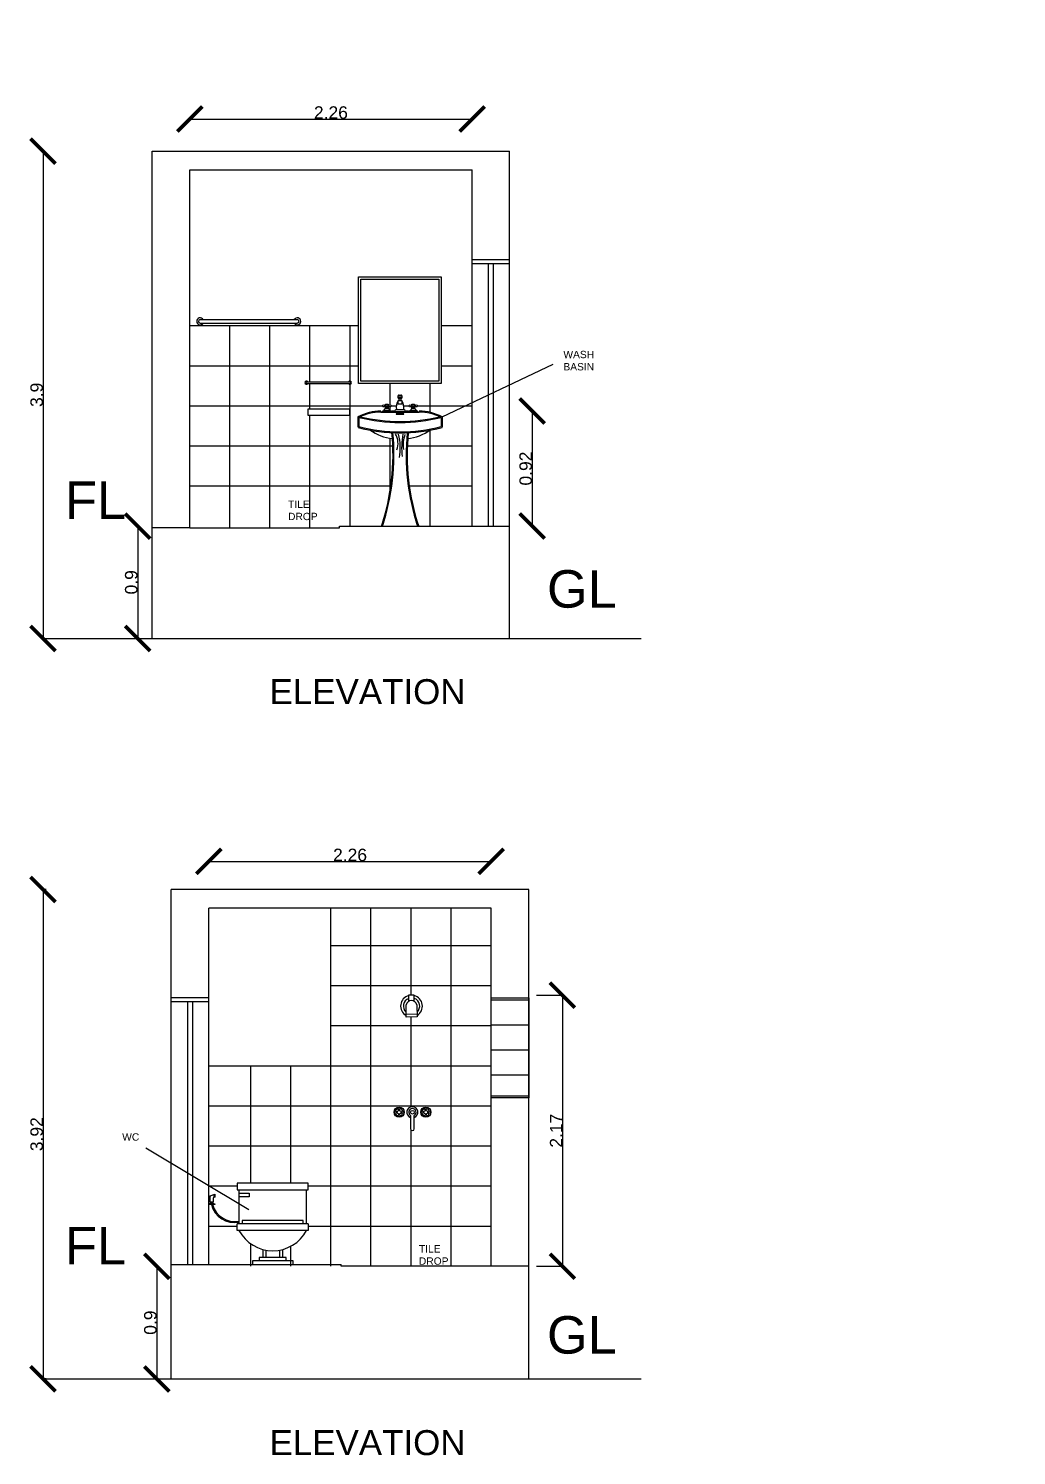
# Model space of a CAD drawing. Header units: metres. Extents: x 3586 to 7307, y 3108 to 6437.
# Drawn here: x 4028.18 to 4036.08, y 3229.84 to 3241.26 of the extents above; entities that cross this region are included whole.
import ezdxf

# ---------------------------------------------------------------- set-up
doc = ezdxf.new("R2010")
doc.units = ezdxf.units.M
doc.linetypes.add('DASHED', pattern=[0.75, 0.5, -0.25])
doc.layers.add('FURNITURE', color=40, linetype='Continuous')
doc.layers.add('section line', color=20, linetype='DASHED')
doc.styles.add('ATTR', font='romans.shx', dxfattribs={"width": 0.8, "height": 0.7})
doc.styles.get("Standard").update_dxf_attribs({"font": 'arial.ttf'})
doc.dimstyles.new('ISO-25', dxfattribs={"dimtxt": 0.1, "dimasz": 0.2, "dimexe": 0, "dimexo": 1, "dimgap": 0, "dimtad": 1, "dimdsep": 46, "dimtxsty": 'Standard', "dimblk": 'ARCHTICK', "dimcen": 0, "dimadec": 0, "dimazin": 0, "dimtfac": 1, "dimtmove": 0, "dimatfit": 3, "dimldrblk": 'ARCHTICK', "dimfxl": 1, "dimfxlon": 1, "dimarcsym": 0})

# ---------------------------------------------------------------- blocks, each defined once
blk = doc.blocks.new('LAVFCTSF')
for p, q in [((-0.5, 4.25), (0.5, 4.25)), ((-5, 0), (-2.25, 0)), ((-4.5087, 0.25), (-2.7408, 0.25)), ((-4, 1.625), (-4.25, 1.625)), ((-4, 1.375), (-4.25, 1.375)), ((-3.1442, 0.75), (-4.0979, 0.75)), ((-3.25, 1.625), (-3, 1.625)), ((-3.25, 1.375), (-3, 1.375)), ((-1.5, 0), (1.5, 0)), ((-1, 0.5), (1, 0.5)), ((0.5, 3.75), (-0.5, 3.75)), ((-0.5, 3), (0.5, 3)), ((0.5, 2), (-0.5, 2)), ((-0.25, 3), (-0.25, 3.5)), ((0.25, 3.5), (0.25, 3)), ((2.25, 0), (5, 0)), ((2.7413, 0.25), (4.5092, 0.25)), ((3.25, 1.625), (3, 1.625)), ((3.25, 1.375), (3, 1.375)), ((4.1058, 0.75), (3.1521, 0.75)), ((4, 1.625), (4.25, 1.625)), ((4, 1.375), (4.25, 1.375))]:
    blk.add_line(p, q)
for points in [[(-0.5, 3.75), (-0.5, 4.25)], [(-0.25, 4.5), (0.25, 4.5)], [(0.5, 4.25), (0.5, 3.75)], [(0.25, 3.5), (-0.25, 3.5)]]:
    blk.add_lwpolyline(points)
for points in [[(-4, 1), (-4, 2), (-3.25, 2), (-3.25, 1)], [(3.25, 1), (3.25, 2), (4, 2), (4, 1)]]:
    blk.add_lwpolyline(points, close=True)
for centre in [(-4.5, 1.5), (-3.625, 1.5), (-2.75, 1.5), (2.75, 1.5), (3.625, 1.5), (4.5, 1.5)]:
    blk.add_circle(centre, 0.2795)
for centre, radius, start, end in [((-0.2575, 4.2575), 0.2426, 88.22243, 181.7776), ((0.2575, 4.2575), 0.2426, 358.2224, 91.77757), ((-5.375, 1.375), 1.4252, 285.2551, 344.7449), ((-1.875, 1.375), 1.4252, 195.2551, 254.7449), ((-0.7962, -0.2038), 0.7327, 106.1502, 163.8498), ((3, 1), 4.0311, 150.2551, 187.125), ((0.6413, 2.5), 1.246, 156.3417, 203.6583), ((-0.2575, 3.7425), 0.2426, 178.2224, 271.7776), ((0.2575, 3.7425), 0.2426, 268.2224, 1.777565), ((-0.6413, 2.5), 1.246, 336.3417, 23.65835), ((-3, 1), 4.0311, 352.875, 29.74488), ((0.7962, -0.2038), 0.7327, 16.1502, 73.84979), ((1.875, 1.375), 1.4252, 285.2551, 344.7449), ((5.375, 1.375), 1.4252, 195.2551, 254.7449)]:
    blk.add_arc(centre, radius, start, end)
at = {"style": 'ATTR', "width": 0.8, "flags": 9}
blk.add_attdef('ESTCODE', (0, 0), '', height=0.7, dxfattribs=at)
blk = doc.blocks.new('_ArchTick')
at = {"color": 0, "linetype": 'ByBlock', "const_width": 0.15}
blk.add_lwpolyline([(-0.5, -0.5), (0.5, 0.5)], dxfattribs=at)
blk = doc.blocks.new('*D547')
at = {"color": 0, "lineweight": -2, "transparency": 16777216}
blk.add_line((4028.295, 3240.281), (4028.295, 3236.381), dxfattribs=at)
at = {"layer": 'Defpoints', "color": 0, "transparency": 16777216}
for p in [(4029.168, 3240.281), (4028.295, 3236.381), (4029.168, 3236.381)]:
    blk.add_point(p, dxfattribs=at)
at = {"color": 0, "lineweight": -2, "transparency": 16777216, "xscale": 0.2, "yscale": 0.2, "zscale": 0.2}
for p, rotation in [((4028.295, 3240.281), 90), ((4028.295, 3236.381), 270)]:
    blk.add_blockref('_ArchTick', p, dxfattribs=dict(at, rotation=rotation))
at = {"color": 0, "transparency": 16777216, "insert": (4028.244, 3238.331), "char_height": 0.1, "attachment_point": 5, "rotation": 90}
blk.add_mtext('3.9', dxfattribs=at)
blk = doc.blocks.new('*D548')
at = {"color": 0, "lineweight": -2, "transparency": 16777216}
for p, q in [((4028.321, 3234.373), (4028.295, 3234.373)), ((4028.295, 3234.373), (4028.295, 3230.457)), ((4028.321, 3230.457), (4028.295, 3230.457))]:
    blk.add_line(p, q, dxfattribs=at)
at = {"layer": 'Defpoints', "color": 0, "transparency": 16777216}
for p in [(4029.321, 3234.373), (4028.295, 3230.457), (4029.321, 3230.457)]:
    blk.add_point(p, dxfattribs=at)
at = {"color": 0, "lineweight": -2, "transparency": 16777216, "xscale": 0.2, "yscale": 0.2, "zscale": 0.2}
for p, rotation in [((4028.295, 3234.373), 90), ((4028.295, 3230.457), 270)]:
    blk.add_blockref('_ArchTick', p, dxfattribs=dict(at, rotation=rotation))
at = {"color": 0, "transparency": 16777216, "insert": (4028.244, 3232.415), "char_height": 0.1, "attachment_point": 5, "rotation": 90}
blk.add_mtext('3.92', dxfattribs=at)
blk = doc.blocks.new('*D554')
at = {"color": 0, "lineweight": -2, "transparency": 16777216}
blk.add_line((4029.205, 3231.357), (4029.205, 3230.457), dxfattribs=at)
at = {"layer": 'Defpoints', "color": 0, "transparency": 16777216}
for p in [(4029.316, 3231.357), (4029.205, 3230.457), (4029.316, 3230.457)]:
    blk.add_point(p, dxfattribs=at)
at = {"color": 0, "lineweight": -2, "transparency": 16777216, "xscale": 0.2, "yscale": 0.2, "zscale": 0.2}
for p, rotation in [((4029.205, 3231.357), 90), ((4029.205, 3230.457), 270)]:
    blk.add_blockref('_ArchTick', p, dxfattribs=dict(at, rotation=rotation))
at = {"color": 0, "transparency": 16777216, "insert": (4029.154, 3230.907), "char_height": 0.1, "attachment_point": 5, "rotation": 90}
blk.add_mtext('0.9', dxfattribs=at)
blk = doc.blocks.new('*D555')
at = {"color": 0, "lineweight": -2, "transparency": 16777216}
blk.add_line((4029.052, 3237.281), (4029.052, 3236.381), dxfattribs=at)
at = {"layer": 'Defpoints', "color": 0, "transparency": 16777216}
for p in [(4029.215, 3237.281), (4029.052, 3236.381), (4029.215, 3236.381)]:
    blk.add_point(p, dxfattribs=at)
at = {"color": 0, "lineweight": -2, "transparency": 16777216, "xscale": 0.2, "yscale": 0.2, "zscale": 0.2}
for p, rotation in [((4029.052, 3237.281), 90), ((4029.052, 3236.381), 270)]:
    blk.add_blockref('_ArchTick', p, dxfattribs=dict(at, rotation=rotation))
at = {"color": 0, "transparency": 16777216, "insert": (4029.001, 3236.831), "char_height": 0.1, "attachment_point": 5, "rotation": 90}
blk.add_mtext('0.9', dxfattribs=at)
blk = doc.blocks.new('*D556')
at = {"color": 0, "lineweight": -2, "transparency": 16777216}
blk.add_line((4029.468, 3240.538), (4031.727, 3240.538), dxfattribs=at)
at = {"layer": 'Defpoints', "color": 0, "transparency": 16777216}
for p in [(4031.727, 3240.538), (4029.468, 3240.131), (4031.727, 3240.131)]:
    blk.add_point(p, dxfattribs=at)
at = {"color": 0, "lineweight": -2, "transparency": 16777216, "xscale": 0.2, "yscale": 0.2, "zscale": 0.2, "rotation": 180}
blk.add_blockref('_ArchTick', (4029.468, 3240.538), dxfattribs=at)
at = {"color": 0, "lineweight": -2, "transparency": 16777216, "xscale": 0.2, "yscale": 0.2, "zscale": 0.2}
blk.add_blockref('_ArchTick', (4031.727, 3240.538), dxfattribs=at)
at = {"color": 0, "transparency": 16777216, "insert": (4030.598, 3240.589), "char_height": 0.1, "attachment_point": 5}
blk.add_mtext('2.26', dxfattribs=at)
blk = doc.blocks.new('*D559')
at = {"color": 0, "lineweight": -2, "transparency": 16777216}
blk.add_line((4029.621, 3234.598), (4031.881, 3234.598), dxfattribs=at)
at = {"layer": 'Defpoints', "color": 0, "transparency": 16777216}
for p in [(4031.881, 3234.598), (4029.621, 3234.223), (4031.881, 3234.223)]:
    blk.add_point(p, dxfattribs=at)
at = {"color": 0, "lineweight": -2, "transparency": 16777216, "xscale": 0.2, "yscale": 0.2, "zscale": 0.2, "rotation": 180}
blk.add_blockref('_ArchTick', (4029.621, 3234.598), dxfattribs=at)
at = {"color": 0, "lineweight": -2, "transparency": 16777216, "xscale": 0.2, "yscale": 0.2, "zscale": 0.2}
blk.add_blockref('_ArchTick', (4031.881, 3234.598), dxfattribs=at)
at = {"color": 0, "transparency": 16777216, "insert": (4030.751, 3234.649), "char_height": 0.1, "attachment_point": 5}
blk.add_mtext('2.26', dxfattribs=at)
blk = doc.blocks.new('*D568')
at = {"color": 0, "lineweight": -2, "transparency": 16777216}
for p, q in [((4079.816, 3238.554), (4079.816, 3237.854)), ((4032.208, 3238.201), (4032.208, 3237.281))]:
    blk.add_line(p, q, dxfattribs=at)
at = {"layer": 'Defpoints', "color": 0, "transparency": 16777216}
for p in [(4079.542, 3238.554), (4031.304, 3238.201), (4079.542, 3237.854), (4079.816, 3237.854), (4031.304, 3237.281), (4032.208, 3237.281)]:
    blk.add_point(p, dxfattribs=at)
at = {"color": 0, "lineweight": -2, "transparency": 16777216, "xscale": 0.2, "yscale": 0.2, "zscale": 0.2}
for p, rotation in [((4079.816, 3238.554), 90), ((4032.208, 3238.201), 90), ((4079.816, 3237.854), 270), ((4032.208, 3237.281), 270)]:
    blk.add_blockref('_ArchTick', p, dxfattribs=dict(at, rotation=rotation))
at = {"color": 0, "transparency": 16777216, "char_height": 0.1, "attachment_point": 5, "rotation": 90}
for s, insert in [('0.7', (4079.765, 3238.204)), ('0.92', (4032.157, 3237.741))]:
    blk.add_mtext(s, dxfattribs=dict(at, insert=insert))
blk = doc.blocks.new('*D573')
at = {"color": 0, "lineweight": -2, "transparency": 16777216}
for p, q in [((4078.242, 3246.592), (4079.242, 3246.592)), ((4032.242, 3233.527), (4032.45, 3233.527)), ((4032.45, 3233.527), (4032.45, 3231.358)), ((4032.242, 3231.358), (4032.45, 3231.358))]:
    blk.add_line(p, q, dxfattribs=at)
at = {"layer": 'Defpoints', "color": 0, "transparency": 16777216}
for p in [(4078.242, 3246.595), (4079.242, 3246.595), (4079.242, 3246.592), (4031.242, 3233.527), (4031.242, 3231.358), (4032.45, 3231.358)]:
    blk.add_point(p, dxfattribs=at)
at = {"color": 0, "lineweight": -2, "transparency": 16777216, "xscale": 0.2, "yscale": 0.2, "zscale": 0.2}
for p, rotation in [((4078.242, 3246.592), 180), ((4032.45, 3233.527), 90), ((4032.45, 3231.358), 270)]:
    blk.add_blockref('_ArchTick', p, dxfattribs=dict(at, rotation=rotation))
blk.add_blockref('_ArchTick', (4079.242, 3246.592), dxfattribs=at)
at = {"color": 0, "transparency": 16777216, "insert": (4078.742, 3246.642), "char_height": 0.1, "attachment_point": 5}
blk.add_mtext('1', dxfattribs=at)
at = {"color": 0, "transparency": 16777216, "insert": (4032.4, 3232.443), "char_height": 0.1, "attachment_point": 5, "rotation": 90}
blk.add_mtext('2.17', dxfattribs=at)

msp = doc.modelspace()

# ---------------------------------------------------------------- linework, layer by layer
for p, q in [((4029.168, 3236.381), (4029.168, 3240.281)), ((4029.168, 3240.281), (4032.027, 3240.281)), ((4032.027, 3236.381), (4032.027, 3240.281)), ((4029.468, 3237.266), (4029.468, 3240.131)), ((4029.468, 3240.131), (4031.727, 3240.131)), ((4031.727, 3237.281), (4031.727, 3240.131)), ((4031.727, 3239.413), (4032.027, 3239.413)), ((4031.727, 3239.381), (4032.027, 3239.381)), ((4031.857, 3239.381), (4031.857, 3237.281)), ((4031.897, 3239.381), (4031.897, 3237.281)), ((4029.468, 3238.885), (4030.819, 3238.885)), ((4029.552, 3238.933), (4030.329, 3238.933)), ((4029.552, 3238.905), (4030.329, 3238.905)), ((4029.789, 3237.266), (4029.789, 3238.885)), ((4030.109, 3237.266), (4030.109, 3238.885)), ((4030.43, 3238.434), (4030.43, 3238.885)), ((4030.751, 3238.44), (4030.751, 3238.885)), ((4031.48, 3238.885), (4031.727, 3238.885)), ((4029.468, 3238.564), (4030.819, 3238.564)), ((4031.48, 3238.564), (4031.727, 3238.564)), ((4031.487, 3238.155), (4032.375, 3238.576)), ((4030.403, 3238.434), (4030.75, 3238.434)), ((4030.403, 3238.421), (4030.75, 3238.421)), ((4030.43, 3238.216), (4030.43, 3238.421)), ((4030.751, 3237.281), (4030.751, 3238.415)), ((4031.072, 3238.25), (4031.072, 3238.421)), ((4031.393, 3238.19), (4031.393, 3238.421)), ((4029.468, 3238.244), (4031.012, 3238.244)), ((4030.43, 3237.266), (4030.43, 3238.169)), ((4031.072, 3238.205), (4031.072, 3238.234)), ((4031.079, 3238.244), (4031.122, 3238.244)), ((4031.18, 3238.244), (4031.223, 3238.244)), ((4031.291, 3238.244), (4031.727, 3238.244)), ((4031.393, 3237.281), (4031.393, 3238.049)), ((4029.468, 3237.923), (4031.093, 3237.923)), ((4031.072, 3237.564), (4031.072, 3237.983)), ((4031.209, 3237.923), (4031.727, 3237.923)), ((4029.468, 3237.602), (4031.077, 3237.602)), ((4031.225, 3237.602), (4031.727, 3237.602)), ((4029.468, 3237.266), (4029.168, 3237.266)), ((4029.468, 3237.266), (4030.668, 3237.266)), ((4030.668, 3237.266), (4030.668, 3237.281)), ((4030.668, 3237.281), (4032.027, 3237.281)), ((4028.295, 3236.381), (4033.08, 3236.381)), ((4032.181, 3234.373), (4029.321, 3234.373)), ((4029.321, 3230.457), (4029.321, 3234.373)), ((4032.181, 3230.457), (4032.181, 3234.373)), ((4031.881, 3234.223), (4029.621, 3234.223)), ((4029.621, 3231.373), (4029.621, 3234.223)), ((4030.598, 3231.358), (4030.598, 3234.223)), ((4030.918, 3231.358), (4030.918, 3234.223)), ((4031.239, 3233.527), (4031.239, 3234.223)), ((4031.56, 3231.358), (4031.56, 3234.223)), ((4031.881, 3231.358), (4031.881, 3234.223)), ((4030.598, 3233.925), (4031.881, 3233.925)), ((4030.598, 3233.605), (4031.881, 3233.605)), ((4029.621, 3233.506), (4029.321, 3233.506)), ((4029.621, 3233.473), (4029.321, 3233.473)), ((4029.451, 3233.473), (4029.451, 3231.373)), ((4029.491, 3233.473), (4029.491, 3231.373)), ((4031.264, 3233.527), (4031.22, 3233.527)), ((4031.22, 3233.527), (4031.22, 3233.477)), ((4031.264, 3233.478), (4031.264, 3233.527)), ((4031.881, 3233.491), (4032.181, 3233.491)), ((4031.2, 3233.352), (4031.199, 3233.45)), ((4031.287, 3233.375), (4031.2, 3233.374)), ((4031.287, 3233.353), (4031.2, 3233.352)), ((4031.239, 3232.634), (4031.239, 3233.353)), ((4031.286, 3233.451), (4031.287, 3233.353)), ((4030.598, 3233.284), (4031.881, 3233.284)), ((4031.881, 3233.291), (4032.181, 3233.291)), ((4031.881, 3233.091), (4032.181, 3233.091)), ((4029.621, 3232.963), (4031.881, 3232.963)), ((4029.956, 3232.023), (4029.956, 3232.963)), ((4030.277, 3232.023), (4030.277, 3232.963)), ((4031.881, 3232.89), (4032.181, 3232.89)), ((4031.881, 3232.721), (4032.181, 3232.721)), ((4029.621, 3232.642), (4031.881, 3232.642)), ((4031.13, 3232.594), (4031.122, 3232.594)), ((4031.13, 3232.587), (4031.122, 3232.587)), ((4031.14, 3232.605), (4031.14, 3232.613)), ((4031.14, 3232.577), (4031.14, 3232.569)), ((4031.147, 3232.605), (4031.147, 3232.613)), ((4031.147, 3232.577), (4031.147, 3232.569)), ((4031.158, 3232.594), (4031.166, 3232.594)), ((4031.158, 3232.587), (4031.166, 3232.587)), ((4031.236, 3232.565), (4031.236, 3232.458)), ((4031.265, 3232.458), (4031.265, 3232.565)), ((4031.343, 3232.594), (4031.335, 3232.594)), ((4031.343, 3232.587), (4031.335, 3232.587)), ((4031.353, 3232.605), (4031.353, 3232.613)), ((4031.353, 3232.577), (4031.353, 3232.569)), ((4031.361, 3232.605), (4031.361, 3232.613)), ((4031.361, 3232.577), (4031.361, 3232.569)), ((4031.371, 3232.594), (4031.379, 3232.594)), ((4031.371, 3232.587), (4031.379, 3232.587)), ((4031.239, 3231.358), (4031.239, 3232.449)), ((4029.621, 3232.321), (4031.881, 3232.321)), ((4029.116, 3232.307), (4029.942, 3231.813)), ((4029.621, 3232.001), (4029.849, 3232.001)), ((4030.417, 3232.001), (4031.881, 3232.001)), ((4029.633, 3231.917), (4029.621, 3231.899)), ((4029.621, 3231.899), (4029.627, 3231.899)), ((4029.627, 3231.899), (4029.633, 3231.905)), ((4029.633, 3231.923), (4029.668, 3231.935)), ((4029.633, 3231.87), (4029.633, 3231.923)), ((4029.657, 3231.87), (4029.633, 3231.87)), ((4029.639, 3231.87), (4029.639, 3231.864)), ((4029.651, 3231.864), (4029.651, 3231.87)), ((4029.668, 3231.911), (4029.657, 3231.905)), ((4029.657, 3231.905), (4029.657, 3231.87)), ((4029.663, 3231.908), (4029.663, 3231.933)), ((4029.668, 3231.935), (4029.668, 3231.911)), ((4029.862, 3231.969), (4029.862, 3231.698)), ((4029.862, 3231.942), (4029.943, 3231.942)), ((4029.943, 3231.915), (4029.862, 3231.915)), ((4029.943, 3231.942), (4029.943, 3231.915)), ((4030.404, 3231.698), (4030.404, 3231.969)), ((4029.621, 3231.68), (4029.849, 3231.68)), ((4030.417, 3231.698), (4029.849, 3231.698)), ((4029.849, 3231.644), (4029.849, 3231.698)), ((4030.417, 3231.644), (4029.849, 3231.644)), ((4030.377, 3231.725), (4029.889, 3231.725)), ((4029.889, 3231.725), (4029.889, 3231.698)), ((4030.377, 3231.698), (4030.377, 3231.725)), ((4030.417, 3231.698), (4030.417, 3231.644)), ((4030.417, 3231.68), (4031.881, 3231.68)), ((4029.956, 3231.358), (4029.956, 3231.538)), ((4030.277, 3231.358), (4030.277, 3231.518)), ((4030.241, 3231.428), (4030.025, 3231.428)), ((4030.025, 3231.428), (4030.025, 3231.401)), ((4030.052, 3231.493), (4030.052, 3231.428)), ((4030.079, 3231.428), (4030.079, 3231.486)), ((4030.187, 3231.486), (4030.187, 3231.428)), ((4030.214, 3231.428), (4030.214, 3231.493)), ((4030.241, 3231.401), (4030.241, 3231.428)), ((4029.321, 3231.373), (4029.481, 3231.373)), ((4029.321, 3231.373), (4030.681, 3231.373)), ((4030.681, 3231.358), (4030.681, 3231.373)), ((4032.181, 3231.358), (4030.681, 3231.358)), ((4028.295, 3230.457), (4033.08, 3230.457))]:
    msp.add_line(p, q)
for points in [[(4030.819, 3238.421), (4030.819, 3239.274), (4031.48, 3239.274), (4031.48, 3238.421)], [(4030.837, 3238.439), (4030.837, 3239.256), (4031.461, 3239.256), (4031.461, 3238.439)], [(4030.75, 3238.169), (4030.75, 3238.216), (4030.414, 3238.216), (4030.414, 3238.169)], [(4031.881, 3233.506), (4032.181, 3233.506), (4032.181, 3232.706), (4031.881, 3232.706)], [(4030.417, 3231.969), (4030.417, 3232.023), (4029.849, 3232.023), (4029.849, 3231.969)], [(4029.668, 3231.852), (4029.621, 3231.852), (4029.621, 3231.858), (4029.627, 3231.858), (4029.633, 3231.864), (4029.657, 3231.864), (4029.663, 3231.858), (4029.668, 3231.858)], [(4030.295, 3231.373), (4030.295, 3231.401), (4029.97, 3231.401), (4029.97, 3231.373)]]:
    msp.add_lwpolyline(points, close=True)
for centre, radius in [((4031.144, 3232.591), 0.0405), ((4031.114, 3232.591), 0.00823), ((4031.144, 3232.591), 0.0147), ((4031.144, 3232.62), 0.00823), ((4031.144, 3232.561), 0.00823), ((4031.173, 3232.591), 0.00823), ((4031.25, 3232.591), 0.0147), ((4031.357, 3232.591), 0.0405), ((4031.328, 3232.591), 0.00823), ((4031.357, 3232.591), 0.0147), ((4031.357, 3232.62), 0.00823), ((4031.357, 3232.561), 0.00823), ((4031.386, 3232.591), 0.00823)]:
    msp.add_circle(centre, radius)
for centre, radius, start, end in [((4029.552, 3238.919), 0.028, 30.9638, 329.0362), ((4030.329, 3238.919), 0.028, 210.9638, 149.0362), ((4029.552, 3238.919), 0.0144, 90, 270), ((4030.329, 3238.919), 0.0144, 270, 90), ((4030.403, 3238.428), 0.0125, 30.9638, 329.0362), ((4030.403, 3238.428), 0.00642, 90, 270), ((4030.75, 3238.428), 0.0125, 210.9638, 149.0362), ((4030.75, 3238.428), 0.00642, 270, 90), ((4031.243, 3233.44), 0.0872, 105.109, 239.8404), ((4031.243, 3233.44), 0.0654, 110.3103, 227.7249), ((4031.243, 3233.438), 0.0454, 16.8008, 164.2804), ((4031.243, 3233.44), 0.0872, 300.5512, 76.0048), ((4031.243, 3233.44), 0.0654, 312.3295, 70.9351), ((4031.144, 3232.591), 0.0294, 105.2407, 164.2093), ((4031.144, 3232.591), 0.0294, 196.2342, 253.9047), ((4031.144, 3232.591), 0.0294, 16.4413, 74.0789), ((4031.144, 3232.591), 0.0294, 286.12, 344.0884), ((4031.25, 3232.591), 0.0441, 289.6514, 250.3603), ((4031.25, 3232.591), 0.0294, 300.3431, 239.7554), ((4031.357, 3232.591), 0.0294, 106.12, 164.0884), ((4031.357, 3232.591), 0.0294, 196.4413, 254.0789), ((4031.357, 3232.591), 0.0294, 16.2342, 73.9047), ((4031.357, 3232.591), 0.0294, 285.2407, 344.2093), ((4031.25, 3232.458), 0.0147, 180, 0), ((4029.826, 3231.898), 0.19, 194.0847, 280.9845), ((4029.826, 3231.898), 0.181, 194.8062, 280.9845), ((4030.133, 3231.789), 0.307, 208.0725, 331.9275)]:
    msp.add_arc(centre, radius, start, end)
at = {"layer": 'FURNITURE', "lineweight": -3}
for p, q in [((4030.815, 3238.071), (4030.815, 3238.155)), ((4030.823, 3238.077), (4030.823, 3238.15)), ((4030.998, 3238.193), (4031.304, 3238.193)), ((4031.105, 3238.201), (4031.082, 3238.201)), ((4031.22, 3238.201), (4031.197, 3238.201)), ((4031.48, 3238.15), (4031.48, 3238.077)), ((4031.487, 3238.155), (4031.487, 3238.071))]:
    msp.add_line(p, q, dxfattribs=at)
msp.add_lwpolyline([(4031.12, 3238.175), (4031.182, 3238.175), (4031.182, 3238.18), (4031.12, 3238.18)], close=True, dxfattribs=at)
for centre, radius, start, end in [((4031.005, 3237.783), 0.418, 90.9733, 117.0992), ((4031.005, 3237.783), 0.41, 90.9733, 116.4488), ((4031.151, 3239.491), 1.381, 256.2385, 283.7615), ((4031.151, 3239.491), 1.373, 256.5801, 283.4199), ((4031.297, 3237.783), 0.418, 62.9008, 89.0267), ((4031.297, 3237.783), 0.41, 63.5512, 89.0267), ((4031.151, 3239.324), 1.298, 254.9887, 285.0113), ((4031.151, 3239.324), 1.29, 255.2489, 284.7511), ((4031.134, 3238.371), 0.392, 234.9191, 263.9349), ((4029.273, 3237.852), 1.822, 341.6419, 5.565), ((4029.259, 3237.852), 1.843, 341.8297, 5.463), ((4033.043, 3237.852), 1.843, 174.537, 198.1703), ((4033.036, 3237.852), 1.828, 174.4771, 198.316), ((4031.168, 3238.371), 0.392, 276.0651, 305.0809)]:
    msp.add_arc(centre, radius, start, end, dxfattribs=at)
at = {"layer": 'FURNITURE', "color": 252, "lineweight": -3}
for centre, radius, start, end in [((4030.976, 3237.942), 0.159, 341.3837, 28.2185), ((4030.734, 3237.906), 0.419, 349.3649, 15.1875), ((4031.829, 3237.907), 0.665, 170.4374, 186.0086), ((4031.405, 3237.93), 0.23, 158.7861, 188.8371)]:
    msp.add_arc(centre, radius, start, end, dxfattribs=at)

# ---------------------------------------------------------------- block references
at = {"layer": 'FURNITURE', "xscale": 0.02922689664007903, "yscale": 0.02922689664007903, "zscale": 0.02922689664007903}
msp.add_blockref('LAVFCTSF', (4031.151, 3238.198), dxfattribs=at)

# ---------------------------------------------------------------- texts
at = {"attachment_point": 1}
for s, width, gutter_width, insert, char_height in [('WASH BASIN', 0.13149, 2.445, (4032.458, 3238.683), 0.0587), ('FL', 0.52799, 12.5, (4028.47, 3237.638), 0.3), ('TILE DROP', 0.13149, 2.445, (4030.255, 3237.485), 0.0587), ('GL', 0.52799, 12.5, (4032.327, 3236.928), 0.3), ('WC', 0.13149, 2.445, (4028.928, 3232.422), 0.0587), ('FL', 0.52799, 12.5, (4028.47, 3231.673), 0.3), ('TILE DROP', 0.13149, 2.445, (4031.302, 3231.527), 0.0587), ('GL', 0.52799, 12.5, (4032.327, 3230.959), 0.3)]:
    msp.add_mtext_dynamic_manual_height_columns(s, width=width, gutter_width=gutter_width, heights=[0], dxfattribs=dict(at, insert=insert, char_height=char_height))
at = {"layer": 'section line', "char_height": 0.2, "attachment_point": 1}
for insert in [(4030.107, 3236.056), (4030.107, 3230.047)]:
    msp.add_mtext_dynamic_manual_height_columns('ELEVATION', width=1.73836, gutter_width=12.5, heights=[0], dxfattribs=dict(at, insert=insert))

# ---------------------------------------------------------------- dimensions: what is measured, and where the dimension line sits
for base, p1, p2, picture, middle in [((4079.242, 3246.592), (4078.242, 3246.595), (4079.242, 3246.595), '*D573', (4078.742, 3246.642)), ((4031.727, 3240.538), (4029.468, 3240.131), (4031.727, 3240.131), '*D556', (4030.598, 3240.589)), ((4031.881, 3234.598), (4029.621, 3234.223), (4031.881, 3234.223), '*D559', (4030.751, 3234.649))]:
    dim = msp.add_linear_dim(base=base, p1=p1, p2=p2, dimstyle='ISO-25')
    dim.commit()
    dim.dimension.update_dxf_attribs({"geometry": picture, "text_midpoint": middle})
for base, p1, p2, picture, middle in [((4032.45, 3231.358), (4031.242, 3233.527), (4031.242, 3231.358), '*D573', (4032.4, 3232.443)), ((4028.295, 3236.381), (4029.168, 3240.281), (4029.168, 3236.381), '*D547', (4028.244, 3238.331)), ((4079.816, 3237.854), (4079.542, 3238.554), (4079.542, 3237.854), '*D568', (4079.765, 3238.204)), ((4032.208, 3237.281), (4031.304, 3238.201), (4031.304, 3237.281), '*D568', (4032.157, 3237.741)), ((4029.052, 3236.381), (4029.215, 3237.281), (4029.215, 3236.381), '*D555', (4029.001, 3236.831)), ((4028.295, 3230.457), (4029.321, 3234.373), (4029.321, 3230.457), '*D548', (4028.244, 3232.415)), ((4029.205, 3230.457), (4029.316, 3231.357), (4029.316, 3230.457), '*D554', (4029.154, 3230.907))]:
    dim = msp.add_linear_dim(base=base, p1=p1, p2=p2, angle=90, dimstyle='ISO-25')
    dim.commit()
    dim.dimension.update_dxf_attribs({"geometry": picture, "text_midpoint": middle})

doc.saveas('drawing.dxf')
